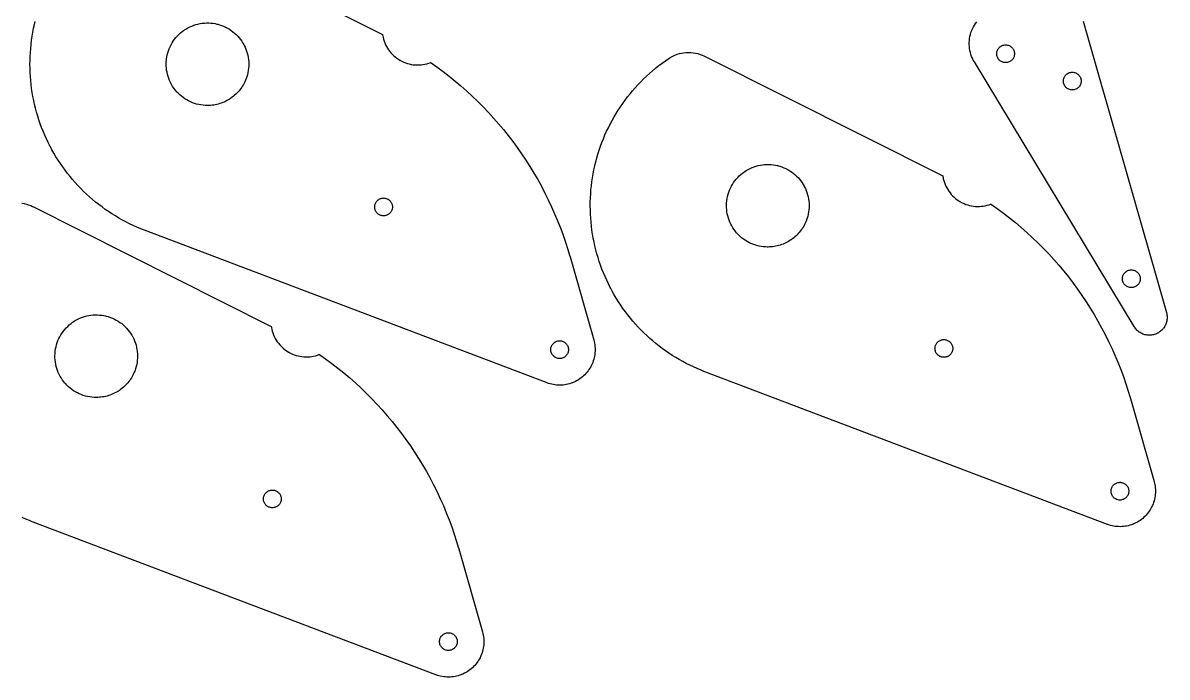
# Model space of a CAD drawing. Extents: x 0 to 862, y 0 to 577.
# Drawn here: x 409 to 818.3, y 0 to 234 of the extents above; entities that cross this region are included whole.
import ezdxf

# ---------------------------------------------------------------- set-up
doc = ezdxf.new("R2010")
doc.units = 0
doc.layers.get('0').update_dxf_attribs({"linetype": 'CONTINUOUS'})

msp = doc.modelspace()

# ---------------------------------------------------------------- linework, layer by layer
at = {"color": 0}
for points in [[(452.339, 272.749), (537.593, 229.903), (537.597, 229.879), (537.637, 229.642), (537.642, 229.618), (537.671, 229.442), (537.778, 228.914), (537.953, 228.224), (538.165, 227.547), (538.414, 226.886), (538.699, 226.242), (539.018, 225.615), (539.371, 225.008), (539.756, 224.422), (540.174, 223.858), (540.621, 223.318), (541.099, 222.803), (541.606, 222.314), (542.14, 221.851), (542.701, 221.419), (543.289, 221.017), (543.747, 220.733), (543.903, 220.646), (544.058, 220.557), (544.535, 220.31), (545.182, 220.011), (545.842, 219.751), (546.512, 219.529), (547.193, 219.344), (547.881, 219.199), (548.574, 219.092), (549.272, 219.022), (549.972, 218.992), (550.674, 219), (551.375, 219.047), (552.075, 219.135), (552.769, 219.26), (553.46, 219.424), (554.142, 219.628), (554.65, 219.806), (554.817, 219.871), (555.382, 219.479), (557.064, 218.281), (559.272, 216.644), (561.442, 214.964), (563.571, 213.24), (565.66, 211.472), (567.707, 209.664), (569.713, 207.813), (571.676, 205.921), (573.596, 203.989), (575.474, 202.018), (577.307, 200.008), (579.096, 197.961), (580.84, 195.878), (582.539, 193.757), (584.192, 191.603), (585.797, 189.413), (587.356, 187.189), (588.867, 184.932), (590.331, 182.642), (591.743, 180.321), (593.108, 177.969), (594.422, 175.589), (595.686, 173.178), (596.9, 170.739), (598.061, 168.272), (599.171, 165.778), (600.226, 163.258), (601.231, 160.712), (602.179, 158.143), (603.075, 155.55), (603.915, 152.932), (604.511, 150.956), (604.7, 150.293), (613.174, 120.627), (613.174, 120.627), (613.214, 120.485), (613.322, 120.056), (613.444, 119.48), (613.539, 118.901), (613.607, 118.32), (613.649, 117.738), (613.662, 117.156), (613.65, 116.573), (613.611, 115.993), (613.544, 115.415), (613.453, 114.84), (613.333, 114.269), (613.189, 113.704), (613.018, 113.145), (612.821, 112.592), (612.597, 112.048), (612.414, 111.645), (612.349, 111.513), (612.282, 111.38), (612.074, 110.989), (611.778, 110.481), (611.458, 109.989), (611.118, 109.514), (610.757, 109.055), (610.376, 108.614), (609.975, 108.192), (609.556, 107.788), (609.118, 107.404), (608.664, 107.041), (608.193, 106.698), (607.706, 106.377), (607.203, 106.078), (606.685, 105.802), (606.154, 105.549), (605.747, 105.374), (605.61, 105.32), (605.472, 105.266), (605.056, 105.117), (604.494, 104.94), (603.928, 104.79), (603.356, 104.666), (602.781, 104.57), (602.201, 104.499), (601.621, 104.456), (601.039, 104.439), (600.457, 104.449), (599.876, 104.485), (599.297, 104.549), (598.719, 104.638), (598.147, 104.755), (597.578, 104.898), (597.015, 105.068), (596.596, 105.212), (596.458, 105.264), (452.472, 159.881), (452.131, 160.01), (451.111, 160.414), (449.767, 160.978), (448.438, 161.572), (447.125, 162.194), (445.829, 162.846), (444.55, 163.526), (443.287, 164.233), (442.044, 164.969), (440.819, 165.732), (439.612, 166.522), (438.425, 167.339), (437.256, 168.182), (436.108, 169.051), (434.981, 169.944), (433.874, 170.864), (432.787, 171.808), (431.724, 172.776), (430.682, 173.769), (429.662, 174.785), (428.665, 175.824), (427.693, 176.886), (426.743, 177.971), (425.818, 179.076), (424.917, 180.206), (424.042, 181.354), (423.192, 182.525), (422.367, 183.717), (421.569, 184.928), (420.797, 186.16), (420.054, 187.41), (419.338, 188.681), (418.817, 189.644), (418.649, 189.969), (418.479, 190.293), (417.989, 191.272), (417.362, 192.589), (416.765, 193.917), (416.201, 195.256), (415.668, 196.606), (415.167, 197.964), (414.697, 199.333), (414.26, 200.71), (413.854, 202.096), (413.481, 203.489), (413.139, 204.889), (412.829, 206.296), (412.551, 207.708), (412.306, 209.126), (412.092, 210.55), (411.911, 211.976), (411.763, 213.407), (411.646, 214.842), (411.563, 216.279), (411.511, 217.717), (411.493, 219.158), (411.507, 220.599), (411.554, 222.04), (411.633, 223.482), (411.746, 224.922), (411.892, 226.362), (412.071, 227.8), (412.282, 229.235), (412.526, 230.667), (412.804, 232.096), (413.117, 233.521), (413.371, 234.586)], [(788.258, 234.647), (818.035, 130.403), (818.061, 130.311), (818.129, 130.029), (818.2, 129.652), (818.249, 129.273), (818.274, 128.893), (818.276, 128.514), (818.257, 128.137), (818.215, 127.762), (818.15, 127.39), (818.064, 127.023), (817.956, 126.662), (817.826, 126.307), (817.676, 125.959), (817.504, 125.62), (817.311, 125.29), (817.097, 124.971), (816.925, 124.739), (816.864, 124.663), (816.803, 124.588), (816.611, 124.371), (816.343, 124.095), (816.061, 123.838), (815.765, 123.6), (815.457, 123.38), (815.136, 123.179), (814.806, 122.998), (814.464, 122.838), (814.114, 122.697), (813.756, 122.578), (813.39, 122.48), (813.019, 122.404), (812.643, 122.35), (812.262, 122.318), (811.879, 122.31), (811.589, 122.318), (811.493, 122.324), (811.396, 122.331), (811.108, 122.363), (810.729, 122.424), (810.356, 122.507), (809.99, 122.612), (809.633, 122.739), (809.285, 122.886), (808.947, 123.053), (808.619, 123.24), (808.304, 123.446), (808, 123.67), (807.71, 123.913), (807.435, 124.173), (807.175, 124.45), (806.929, 124.743), (806.703, 125.052), (806.543, 125.294), (806.493, 125.377), (749.317, 220.064), (749.317, 220.064), (749.221, 220.222), (748.953, 220.708), (748.629, 221.368), (748.346, 222.042), (748.103, 222.728), (747.9, 223.424), (747.736, 224.129), (747.615, 224.842), (747.533, 225.56), (747.493, 226.282), (747.494, 227.004), (747.536, 227.728), (747.619, 228.449), (747.744, 229.165), (747.911, 229.878), (748.119, 230.582), (748.301, 231.106), (748.369, 231.276), (748.438, 231.449), (748.66, 231.957), (748.988, 232.614), (749.35, 233.249), (749.747, 233.858), (750.176, 234.443)], [(408.549, 169.554), (409.374, 169.414), (410.189, 169.219), (410.989, 168.971), (411.774, 168.671), (412.35, 168.413), (412.539, 168.317), (497.793, 125.471), (497.797, 125.447), (497.838, 125.21), (497.842, 125.186), (497.871, 125.009), (497.978, 124.483), (498.154, 123.792), (498.367, 123.115), (498.615, 122.454), (498.9, 121.81), (499.218, 121.184), (499.571, 120.577), (499.957, 119.991), (500.374, 119.427), (500.821, 118.887), (501.299, 118.371), (501.806, 117.882), (502.34, 117.42), (502.903, 116.987), (503.49, 116.585), (503.947, 116.302), (504.103, 116.214), (504.258, 116.125), (504.736, 115.878), (505.383, 115.579), (506.043, 115.319), (506.713, 115.097), (507.393, 114.913), (508.081, 114.767), (508.774, 114.66), (509.472, 114.591), (510.172, 114.56), (510.875, 114.569), (511.576, 114.616), (512.275, 114.702), (512.969, 114.827), (513.66, 114.992), (514.343, 115.196), (514.85, 115.373), (515.017, 115.439), (515.582, 115.047), (517.264, 113.848), (519.472, 112.213), (521.642, 110.532), (523.771, 108.808), (525.86, 107.041), (527.907, 105.231), (529.912, 103.38), (531.876, 101.489), (533.797, 99.5569), (535.675, 97.5861), (537.508, 95.5767), (539.297, 93.5297), (541.042, 91.4458), (542.74, 89.3257), (544.392, 87.1703), (545.999, 84.9803), (547.557, 82.7564), (549.068, 80.4996), (550.531, 78.2103), (551.944, 75.8896), (553.308, 73.5382), (554.624, 71.1567), (555.887, 68.746), (557.1, 66.3068), (558.261, 63.84), (559.371, 61.3463), (560.428, 58.8264), (561.431, 56.2811), (562.381, 53.7112), (563.275, 51.1175), (564.115, 48.5007), (564.711, 46.5233), (564.9, 45.8615), (573.375, 16.1951), (573.375, 16.1951), (573.415, 16.0533), (573.524, 15.6238), (573.644, 15.0482), (573.74, 14.4694), (573.808, 13.8885), (573.849, 13.3063), (573.863, 12.7236), (573.85, 12.1416), (573.811, 11.561), (573.744, 10.9828), (573.653, 10.4079), (573.535, 9.8374), (573.389, 9.2719), (573.218, 8.7126), (573.021, 8.1604), (572.797, 7.6161), (572.614, 7.2131), (572.549, 7.0807), (572.483, 6.9485), (572.275, 6.5576), (571.978, 6.0495), (571.658, 5.5574), (571.318, 5.0817), (570.957, 4.6231), (570.576, 4.1823), (570.176, 3.7598), (569.757, 3.3563), (569.319, 2.9725), (568.864, 2.6089), (568.393, 2.2662), (567.906, 1.945), (567.403, 1.6459), (566.886, 1.3697), (566.354, 1.1168), (565.947, 0.942), (565.81, 0.888), (565.672, 0.834), (565.256, 0.6847), (564.694, 0.508), (564.128, 0.358), (563.556, 0.2346), (562.981, 0.1378), (562.401, 0.0677), (561.821, 0.0241), (561.239, 0.0073), (560.658, 0.0171), (560.076, 0.0535), (559.497, 0.1167), (558.921, 0.2065), (558.347, 0.323), (557.779, 0.4662), (557.215, 0.6361), (556.797, 0.7803), (556.658, 0.8326), (412.672, 55.4486), (412.331, 55.5782), (411.313, 55.9826), (409.968, 56.5464), (408.639, 57.1399)]]:
    msp.add_lwpolyline(points, dxfattribs=at)
for points in [[(488.803, 214.015), (488.753, 213.883), (488.593, 213.494), (488.365, 212.983), (488.119, 212.482), (487.854, 211.99), (487.571, 211.511), (487.271, 211.043), (486.953, 210.587), (486.619, 210.143), (486.268, 209.712), (485.901, 209.296), (485.518, 208.892), (485.121, 208.503), (484.708, 208.128), (484.281, 207.768), (483.839, 207.425), (483.499, 207.176), (483.383, 207.097), (483.267, 207.018), (482.915, 206.788), (482.438, 206.496), (481.949, 206.224), (481.453, 205.971), (480.947, 205.736), (480.435, 205.522), (479.914, 205.326), (479.386, 205.151), (478.853, 204.996), (478.314, 204.861), (477.769, 204.746), (477.221, 204.651), (476.668, 204.578), (476.113, 204.525), (475.554, 204.493), (475.133, 204.483), (474.993, 204.483), (474.794, 204.483), (474.203, 204.504), (473.419, 204.567), (472.643, 204.671), (471.876, 204.815), (471.119, 205), (470.376, 205.222), (469.646, 205.485), (468.931, 205.785), (468.232, 206.121), (467.553, 206.493), (466.892, 206.903), (466.253, 207.346), (465.636, 207.825), (465.043, 208.336), (464.476, 208.882), (464.068, 209.311), (463.938, 209.458), (463.806, 209.607), (463.429, 210.064), (462.956, 210.693), (462.519, 211.342), (462.119, 212.013), (461.756, 212.7), (461.429, 213.406), (461.142, 214.125), (460.892, 214.858), (460.681, 215.606), (460.508, 216.361), (460.376, 217.126), (460.285, 217.9), (460.233, 218.678), (460.224, 219.461), (460.256, 220.247), (460.307, 220.837), (460.331, 221.033), (460.354, 221.229), (460.446, 221.815), (460.603, 222.586), (460.8, 223.343), (461.036, 224.087), (461.31, 224.815), (461.621, 225.528), (461.969, 226.221), (462.353, 226.894), (462.771, 227.547), (463.224, 228.178), (463.708, 228.783), (464.226, 229.365), (464.775, 229.919), (465.356, 230.446), (465.964, 230.943), (466.44, 231.297), (466.603, 231.408), (466.765, 231.521), (467.265, 231.84), (467.946, 232.233), (468.643, 232.589), (469.357, 232.906), (470.083, 233.183), (470.822, 233.422), (471.572, 233.622), (472.331, 233.781), (473.097, 233.901), (473.868, 233.981), (474.644, 234.019), (475.422, 234.017), (476.201, 233.974), (476.979, 233.889), (477.756, 233.763), (478.336, 233.642), (478.528, 233.593), (478.719, 233.546), (479.29, 233.385), (480.036, 233.136), (480.764, 232.849), (481.475, 232.525), (482.164, 232.165), (482.833, 231.771), (483.479, 231.342), (484.103, 230.879), (484.7, 230.386), (485.271, 229.861), (485.814, 229.306), (486.329, 228.722), (486.813, 228.11), (487.265, 227.471), (487.686, 226.806), (487.979, 226.292), (488.071, 226.117), (488.162, 225.942), (488.419, 225.407), (488.728, 224.683), (488.997, 223.949), (489.225, 223.201), (489.414, 222.447), (489.561, 221.685), (489.669, 220.917), (489.736, 220.144), (489.762, 219.369), (489.749, 218.593), (489.693, 217.819), (489.597, 217.047), (489.46, 216.278), (489.282, 215.515), (489.063, 214.761), (488.872, 214.199), (488.803, 214.015)], [(757.315, 223.004), (757.315, 223.086), (757.332, 223.329), (757.379, 223.644), (757.458, 223.949), (757.565, 224.24), (757.699, 224.518), (757.857, 224.781), (758.04, 225.025), (758.246, 225.25), (758.471, 225.454), (758.715, 225.638), (758.976, 225.796), (759.254, 225.931), (759.546, 226.038), (759.85, 226.115), (760.165, 226.164), (760.41, 226.179), (760.49, 226.179), (760.571, 226.179), (760.815, 226.164), (761.131, 226.115), (761.435, 226.038), (761.726, 225.931), (762.004, 225.796), (762.265, 225.638), (762.51, 225.454), (762.735, 225.25), (762.94, 225.025), (763.124, 224.781), (763.282, 224.518), (763.415, 224.24), (763.522, 223.949), (763.601, 223.644), (763.649, 223.329), (763.665, 223.086), (763.665, 223.004), (763.665, 222.924), (763.649, 222.681), (763.601, 222.365), (763.522, 222.061), (763.415, 221.769), (763.282, 221.492), (763.124, 221.229), (762.94, 220.985), (762.735, 220.76), (762.51, 220.554), (762.265, 220.372), (762.004, 220.212), (761.726, 220.079), (761.435, 219.972), (761.131, 219.894), (760.815, 219.846), (760.571, 219.829), (760.49, 219.829), (760.41, 219.829), (760.165, 219.846), (759.85, 219.894), (759.546, 219.972), (759.254, 220.079), (758.976, 220.212), (758.715, 220.372), (758.471, 220.554), (758.246, 220.76), (758.04, 220.985), (757.857, 221.229), (757.699, 221.492), (757.565, 221.769), (757.458, 222.061), (757.379, 222.365), (757.332, 222.681), (757.315, 222.924), (757.315, 223.004)], [(813.611, 70.0067), (813.651, 69.8649), (813.76, 69.4353), (813.882, 68.8597), (813.976, 68.281), (814.044, 67.7001), (814.085, 67.1178), (814.1, 66.5353), (814.088, 65.9532), (814.047, 65.3725), (813.982, 64.7944), (813.89, 64.2194), (813.771, 63.6489), (813.626, 63.0835), (813.456, 62.5242), (813.258, 61.9719), (813.035, 61.4276), (812.85, 61.0246), (812.785, 60.8922), (812.719, 60.76), (812.511, 60.369), (812.214, 59.8611), (811.896, 59.3689), (811.556, 58.8932), (811.194, 58.4346), (810.813, 57.9937), (810.412, 57.5714), (809.993, 57.1679), (809.556, 56.784), (809.101, 56.4204), (808.629, 56.0776), (808.143, 55.7565), (807.64, 55.4575), (807.122, 55.1813), (806.592, 54.9283), (806.185, 54.7535), (806.047, 54.6994), (805.91, 54.6456), (805.493, 54.4963), (804.932, 54.3196), (804.364, 54.1696), (803.793, 54.0461), (803.217, 53.9493), (802.639, 53.8792), (802.058, 53.8357), (801.476, 53.8189), (800.894, 53.8286), (800.314, 53.8651), (799.733, 53.9283), (799.157, 54.0181), (798.585, 54.1346), (798.015, 54.2778), (797.453, 54.4476), (797.033, 54.5918), (796.896, 54.6442), (652.908, 109.26), (652.568, 109.39), (651.549, 109.794), (650.204, 110.358), (648.875, 110.951), (647.563, 111.574), (646.267, 112.225), (644.988, 112.905), (643.725, 113.613), (642.482, 114.349), (641.256, 115.112), (640.049, 115.902), (638.861, 116.719), (637.693, 117.562), (636.546, 118.43), (635.418, 119.325), (634.311, 120.244), (633.225, 121.188), (632.161, 122.156), (631.119, 123.148), (630.1, 124.164), (629.103, 125.203), (628.129, 126.266), (627.181, 127.35), (626.256, 128.457), (625.354, 129.585), (624.479, 130.734), (623.629, 131.905), (622.804, 133.096), (622.006, 134.308), (621.235, 135.539), (620.49, 136.79), (619.774, 138.06), (619.254, 139.025), (619.085, 139.349), (618.917, 139.672), (618.426, 140.653), (617.799, 141.969), (617.203, 143.297), (616.639, 144.636), (616.106, 145.985), (615.604, 147.344), (615.135, 148.712), (614.697, 150.09), (614.292, 151.475), (613.918, 152.868), (613.575, 154.268), (613.265, 155.675), (612.988, 157.087), (612.742, 158.506), (612.529, 159.929), (612.349, 161.356), (612.199, 162.788), (612.083, 164.221), (612, 165.658), (611.949, 167.097), (611.929, 168.538), (611.944, 169.979), (611.99, 171.421), (612.071, 172.861), (612.183, 174.303), (612.329, 175.742), (612.507, 177.179), (612.719, 178.615), (612.964, 180.047), (613.242, 181.475), (613.553, 182.9), (613.808, 183.967), (613.899, 184.319), (613.988, 184.674), (614.275, 185.732), (614.683, 187.131), (615.124, 188.518), (615.594, 189.893), (616.096, 191.254), (616.628, 192.603), (617.189, 193.936), (617.779, 195.254), (618.4, 196.558), (619.049, 197.846), (619.726, 199.118), (620.432, 200.374), (621.165, 201.612), (621.928, 202.835), (622.715, 204.038), (623.532, 205.222), (624.374, 206.389), (625.243, 207.536), (626.137, 208.664), (627.057, 209.771), (628.003, 210.857), (628.974, 211.924), (629.968, 212.967), (630.989, 213.989), (632.032, 214.989), (633.099, 215.965), (634.19, 216.919), (635.304, 217.849), (636.44, 218.753), (637.6, 219.633), (638.781, 220.489), (639.681, 221.115), (639.983, 221.318), (640.158, 221.436), (640.697, 221.765), (641.438, 222.163), (642.201, 222.51), (642.985, 222.806), (643.786, 223.049), (644.601, 223.239), (645.431, 223.375), (646.06, 223.443), (646.269, 223.456), (646.479, 223.469), (647.113, 223.482), (647.951, 223.451), (648.785, 223.365), (649.611, 223.225), (650.425, 223.031), (651.226, 222.783), (652.01, 222.482), (652.588, 222.224), (652.775, 222.129), (738.031, 179.283), (738.035, 179.258), (738.075, 179.021), (738.078, 178.997), (738.107, 178.821), (738.215, 178.294), (738.39, 177.603), (738.603, 176.926), (738.851, 176.265), (739.136, 175.621), (739.456, 174.996), (739.808, 174.389), (740.193, 173.803), (740.61, 173.239), (741.058, 172.699), (741.536, 172.183), (742.043, 171.693), (742.578, 171.232), (743.139, 170.799), (743.726, 170.396), (744.183, 170.114), (744.34, 170.025), (744.496, 169.936), (744.972, 169.689), (745.619, 169.39), (746.279, 169.131), (746.95, 168.908), (747.629, 168.725), (748.317, 168.579), (749.011, 168.471), (749.708, 168.403), (750.41, 168.372), (751.111, 168.381), (751.813, 168.428), (752.511, 168.514), (753.207, 168.639), (753.896, 168.803), (754.579, 169.007), (755.086, 169.185), (755.253, 169.25), (755.819, 168.858), (757.501, 167.66), (759.71, 166.024), (761.879, 164.344), (764.008, 162.619), (766.096, 160.853), (768.143, 159.043), (770.15, 157.192), (772.113, 155.3), (774.033, 153.368), (775.911, 151.397), (777.744, 149.389), (779.533, 147.342), (781.278, 145.257), (782.976, 143.138), (784.629, 140.982), (786.235, 138.792), (787.793, 136.568), (789.304, 134.311), (790.767, 132.022), (792.181, 129.701), (793.546, 127.35), (794.86, 124.968), (796.124, 122.557), (797.336, 120.118), (798.499, 117.652), (799.607, 115.158), (800.664, 112.638), (801.667, 110.093), (802.617, 107.523), (803.512, 104.929), (804.353, 102.312), (804.949, 100.335), (805.137, 99.6731), (813.611, 70.0067)], [(781.162, 213.217), (781.162, 213.297), (781.179, 213.54), (781.228, 213.856), (781.306, 214.16), (781.412, 214.451), (781.546, 214.729), (781.706, 214.992), (781.887, 215.236), (782.093, 215.461), (782.318, 215.667), (782.563, 215.849), (782.825, 216.008), (783.103, 216.142), (783.394, 216.249), (783.699, 216.326), (784.014, 216.375), (784.257, 216.392), (784.338, 216.392), (784.419, 216.392), (784.662, 216.375), (784.978, 216.326), (785.282, 216.249), (785.574, 216.142), (785.851, 216.008), (786.114, 215.849), (786.358, 215.667), (786.583, 215.461), (786.787, 215.236), (786.971, 214.992), (787.131, 214.729), (787.264, 214.451), (787.371, 214.16), (787.449, 213.856), (787.497, 213.54), (787.512, 213.297), (787.512, 213.217), (787.512, 213.135), (787.497, 212.892), (787.449, 212.576), (787.371, 212.272), (787.264, 211.981), (787.131, 211.703), (786.971, 211.44), (786.787, 211.196), (786.583, 210.971), (786.358, 210.767), (786.114, 210.583), (785.851, 210.424), (785.574, 210.29), (785.282, 210.183), (784.978, 210.106), (784.662, 210.057), (784.419, 210.042), (784.338, 210.042), (784.257, 210.042), (784.014, 210.057), (783.699, 210.106), (783.394, 210.183), (783.103, 210.29), (782.825, 210.424), (782.563, 210.583), (782.318, 210.767), (782.093, 210.971), (781.887, 211.196), (781.706, 211.44), (781.546, 211.703), (781.412, 211.981), (781.306, 212.272), (781.228, 212.576), (781.179, 212.892), (781.162, 213.135), (781.162, 213.217)], [(689.24, 163.394), (689.19, 163.263), (689.031, 162.874), (688.803, 162.362), (688.557, 161.861), (688.292, 161.371), (688.008, 160.892), (687.708, 160.422), (687.39, 159.967), (687.056, 159.524), (686.706, 159.092), (686.339, 158.675), (685.956, 158.271), (685.558, 157.882), (685.144, 157.507), (684.717, 157.147), (684.275, 156.804), (683.935, 156.557), (683.819, 156.476), (683.704, 156.397), (683.351, 156.167), (682.874, 155.875), (682.386, 155.603), (681.89, 155.35), (681.385, 155.117), (680.871, 154.901), (680.351, 154.707), (679.824, 154.531), (679.29, 154.376), (678.751, 154.24), (678.207, 154.126), (677.658, 154.032), (677.106, 153.958), (676.55, 153.906), (675.99, 153.874), (675.569, 153.862), (675.429, 153.862), (675.232, 153.862), (674.64, 153.883), (673.856, 153.946), (673.081, 154.05), (672.313, 154.194), (671.557, 154.379), (670.813, 154.603), (670.083, 154.864), (669.368, 155.164), (668.669, 155.5), (667.989, 155.874), (667.329, 156.282), (666.69, 156.726), (666.074, 157.204), (665.481, 157.717), (664.914, 158.261), (664.506, 158.69), (664.374, 158.839), (664.243, 158.986), (663.867, 159.443), (663.393, 160.072), (662.957, 160.722), (662.556, 161.392), (662.193, 162.079), (661.867, 162.785), (661.578, 163.504), (661.328, 164.239), (661.117, 164.985), (660.946, 165.74), (660.814, 166.507), (660.722, 167.279), (660.671, 168.058), (660.661, 168.84), (660.693, 169.626), (660.743, 170.217), (660.768, 170.414), (660.792, 170.61), (660.883, 171.194), (661.04, 171.965), (661.238, 172.724), (661.474, 173.467), (661.747, 174.196), (662.058, 174.907), (662.407, 175.6), (662.79, 176.274), (663.208, 176.926), (663.661, 177.557), (664.146, 178.164), (664.664, 178.744), (665.213, 179.299), (665.792, 179.825), (666.401, 180.322), (666.878, 180.676), (667.04, 180.789), (667.203, 180.9), (667.701, 181.219), (668.383, 181.614), (669.081, 181.968), (669.793, 182.285), (670.521, 182.563), (671.26, 182.801), (672.01, 183.001), (672.768, 183.161), (673.533, 183.281), (674.306, 183.36), (675.081, 183.399), (675.86, 183.397), (676.639, 183.353), (677.417, 183.268), (678.193, 183.142), (678.774, 183.021), (678.965, 182.974), (679.157, 182.926), (679.726, 182.764), (680.474, 182.515), (681.201, 182.228), (681.911, 181.904), (682.601, 181.544), (683.271, 181.15), (683.917, 180.721), (684.539, 180.258), (685.136, 179.765), (685.708, 179.24), (686.251, 178.685), (686.765, 178.101), (687.25, 177.489), (687.703, 176.85), (688.122, 176.186), (688.417, 175.671), (688.508, 175.496), (688.6, 175.321), (688.857, 174.786), (689.165, 174.064), (689.433, 173.328), (689.662, 172.582), (689.85, 171.826), (689.999, 171.064), (690.106, 170.296), (690.174, 169.524), (690.2, 168.749), (690.185, 167.974), (690.131, 167.199), (690.035, 166.426), (689.897, 165.658), (689.719, 164.896), (689.5, 164.14), (689.31, 163.579), (689.24, 163.394)], [(540.946, 167.069), (540.924, 167.013), (540.85, 166.843), (540.739, 166.628), (540.611, 166.422), (540.471, 166.229), (540.315, 166.049), (540.149, 165.879), (539.971, 165.725), (539.781, 165.583), (539.582, 165.456), (539.374, 165.344), (539.157, 165.247), (538.932, 165.168), (538.701, 165.104), (538.464, 165.058), (538.224, 165.031), (538.039, 165.021), (537.978, 165.021), (537.912, 165.021), (537.719, 165.032), (537.465, 165.063), (537.217, 165.112), (536.976, 165.183), (536.742, 165.271), (536.517, 165.376), (536.301, 165.5), (536.096, 165.639), (535.901, 165.793), (535.721, 165.962), (535.553, 166.146), (535.399, 166.343), (535.26, 166.553), (535.137, 166.775), (535.033, 167.008), (534.965, 167.19), (534.946, 167.251), (534.926, 167.313), (534.879, 167.501), (534.833, 167.753), (534.808, 168.004), (534.803, 168.256), (534.818, 168.506), (534.851, 168.751), (534.904, 168.994), (534.976, 169.232), (535.067, 169.462), (535.174, 169.686), (535.299, 169.901), (535.442, 170.107), (535.6, 170.301), (535.776, 170.483), (535.967, 170.654), (536.121, 170.772), (536.174, 170.808), (536.228, 170.846), (536.393, 170.947), (536.619, 171.065), (536.851, 171.165), (537.09, 171.244), (537.333, 171.306), (537.578, 171.346), (537.825, 171.367), (538.074, 171.369), (538.321, 171.353), (538.567, 171.317), (538.808, 171.26), (539.047, 171.186), (539.281, 171.092), (539.507, 170.979), (539.726, 170.846), (539.885, 170.735), (539.936, 170.696), (539.986, 170.656), (540.133, 170.528), (540.314, 170.347), (540.478, 170.154), (540.624, 169.95), (540.754, 169.736), (540.867, 169.514), (540.96, 169.285), (541.036, 169.049), (541.093, 168.807), (541.132, 168.563), (541.15, 168.314), (541.15, 168.064), (541.129, 167.814), (541.089, 167.564), (541.028, 167.315), (540.969, 167.131), (540.946, 167.069)], [(802.297, 142.504), (802.297, 142.585), (802.314, 142.829), (802.361, 143.144), (802.44, 143.449), (802.546, 143.74), (802.681, 144.018), (802.839, 144.279), (803.022, 144.524), (803.226, 144.749), (803.453, 144.954), (803.697, 145.138), (803.958, 145.296), (804.236, 145.429), (804.528, 145.536), (804.832, 145.615), (805.147, 145.663), (805.39, 145.679), (805.472, 145.679), (805.553, 145.679), (805.797, 145.663), (806.113, 145.615), (806.417, 145.536), (806.708, 145.429), (806.985, 145.296), (807.247, 145.138), (807.492, 144.954), (807.717, 144.749), (807.922, 144.524), (808.104, 144.279), (808.264, 144.018), (808.397, 143.74), (808.504, 143.449), (808.582, 143.144), (808.631, 142.829), (808.647, 142.585), (808.647, 142.504), (808.647, 142.424), (808.631, 142.179), (808.582, 141.864), (808.504, 141.56), (808.397, 141.268), (808.264, 140.99), (808.104, 140.729), (807.922, 140.485), (807.717, 140.26), (807.492, 140.054), (807.247, 139.871), (806.985, 139.712), (806.708, 139.579), (806.417, 139.472), (806.113, 139.393), (805.797, 139.346), (805.553, 139.329), (805.472, 139.329), (805.39, 139.329), (805.147, 139.346), (804.832, 139.393), (804.528, 139.472), (804.236, 139.579), (803.958, 139.712), (803.697, 139.871), (803.453, 140.054), (803.226, 140.26), (803.022, 140.485), (802.839, 140.729), (802.681, 140.99), (802.546, 141.268), (802.44, 141.56), (802.361, 141.864), (802.314, 142.179), (802.297, 142.424), (802.297, 142.504)], [(449.003, 109.583), (448.953, 109.452), (448.794, 109.062), (448.567, 108.551), (448.319, 108.05), (448.054, 107.559), (447.772, 107.079), (447.471, 106.611), (447.154, 106.155), (446.819, 105.712), (446.468, 105.281), (446.101, 104.863), (445.719, 104.46), (445.321, 104.07), (444.908, 103.696), (444.481, 103.336), (444.039, 102.993), (443.699, 102.745), (443.583, 102.665), (443.468, 102.586), (443.115, 102.355), (442.638, 102.064), (442.15, 101.792), (441.653, 101.538), (441.147, 101.304), (440.635, 101.09), (440.114, 100.895), (439.588, 100.72), (439.054, 100.564), (438.514, 100.429), (437.971, 100.314), (437.422, 100.22), (436.869, 100.146), (436.313, 100.093), (435.754, 100.062), (435.333, 100.051), (435.193, 100.051), (434.996, 100.051), (434.403, 100.072), (433.619, 100.135), (432.843, 100.239), (432.076, 100.383), (431.321, 100.568), (430.576, 100.791), (429.846, 101.053), (429.131, 101.352), (428.433, 101.689), (427.753, 102.062), (427.092, 102.471), (426.453, 102.914), (425.836, 103.392), (425.244, 103.904), (424.678, 104.449), (424.268, 104.879), (424.138, 105.027), (424.007, 105.175), (423.629, 105.632), (423.157, 106.261), (422.719, 106.91), (422.319, 107.58), (421.956, 108.268), (421.631, 108.973), (421.342, 109.693), (421.092, 110.427), (420.881, 111.173), (420.708, 111.929), (420.576, 112.695), (420.485, 113.468), (420.435, 114.246), (420.425, 115.029), (420.457, 115.815), (420.507, 116.406), (420.531, 116.602), (420.554, 116.798), (420.647, 117.383), (420.804, 118.154), (421, 118.912), (421.236, 119.656), (421.511, 120.384), (421.822, 121.096), (422.169, 121.789), (422.553, 122.462), (422.972, 123.115), (423.424, 123.745), (423.91, 124.352), (424.426, 124.933), (424.976, 125.487), (425.556, 126.014), (426.165, 126.511), (426.64, 126.865), (426.803, 126.977), (426.965, 127.089), (427.465, 127.408), (428.146, 127.802), (428.844, 128.157), (429.557, 128.474), (430.283, 128.752), (431.024, 128.99), (431.772, 129.19), (432.531, 129.349), (433.297, 129.469), (434.068, 129.548), (434.844, 129.587), (435.622, 129.585), (436.401, 129.542), (437.181, 129.457), (437.956, 129.33), (438.536, 129.209), (438.728, 129.162), (438.919, 129.115), (439.49, 128.952), (440.236, 128.704), (440.965, 128.417), (441.675, 128.093), (442.365, 127.733), (443.033, 127.338), (443.681, 126.909), (444.303, 126.447), (444.9, 125.953), (445.471, 125.429), (446.014, 124.874), (446.529, 124.29), (447.014, 123.678), (447.467, 123.039), (447.886, 122.374), (448.181, 121.859), (448.272, 121.684), (448.364, 121.51), (448.619, 120.975), (448.929, 120.252), (449.197, 119.516), (449.425, 118.77), (449.614, 118.015), (449.761, 117.253), (449.869, 116.484), (449.936, 115.712), (449.963, 114.937), (449.949, 114.162), (449.893, 113.387), (449.797, 112.615), (449.661, 111.847), (449.483, 111.084), (449.264, 110.329), (449.074, 109.767), (449.003, 109.583)], [(600.963, 113.964), (600.881, 113.964), (600.637, 113.98), (600.322, 114.028), (600.018, 114.107), (599.726, 114.213), (599.449, 114.347), (599.188, 114.506), (598.943, 114.689), (598.717, 114.894), (598.512, 115.119), (598.329, 115.364), (598.171, 115.626), (598.036, 115.903), (597.931, 116.195), (597.851, 116.499), (597.804, 116.814), (597.787, 117.058), (597.787, 117.139), (597.787, 117.22), (597.804, 117.464), (597.851, 117.779), (597.931, 118.083), (598.036, 118.375), (598.171, 118.652), (598.329, 118.914), (598.512, 119.159), (598.717, 119.384), (598.943, 119.589), (599.188, 119.772), (599.449, 119.931), (599.726, 120.064), (600.018, 120.171), (600.322, 120.249), (600.637, 120.298), (600.881, 120.314), (600.963, 120.314), (601.043, 120.314), (601.287, 120.298), (601.603, 120.249), (601.907, 120.171), (602.199, 120.064), (602.475, 119.931), (602.738, 119.772), (602.982, 119.589), (603.207, 119.384), (603.412, 119.159), (603.594, 118.914), (603.754, 118.652), (603.887, 118.375), (603.994, 118.083), (604.072, 117.779), (604.121, 117.464), (604.137, 117.22), (604.137, 117.139), (604.137, 117.058), (604.121, 116.814), (604.072, 116.499), (603.994, 116.195), (603.887, 115.903), (603.754, 115.626), (603.594, 115.364), (603.412, 115.119), (603.207, 114.894), (602.982, 114.689), (602.738, 114.506), (602.475, 114.347), (602.199, 114.213), (601.907, 114.107), (601.603, 114.028), (601.287, 113.98), (601.043, 113.964), (600.963, 113.964)], [(741.383, 116.45), (741.361, 116.392), (741.287, 116.223), (741.175, 116.008), (741.049, 115.803), (740.907, 115.609), (740.753, 115.428), (740.586, 115.259), (740.407, 115.104), (740.218, 114.962), (740.018, 114.836), (739.81, 114.724), (739.593, 114.627), (739.369, 114.547), (739.139, 114.484), (738.901, 114.438), (738.66, 114.41), (738.476, 114.401), (738.415, 114.401), (738.35, 114.401), (738.156, 114.411), (737.903, 114.442), (737.654, 114.493), (737.412, 114.563), (737.179, 114.651), (736.954, 114.757), (736.738, 114.879), (736.533, 115.018), (736.339, 115.173), (736.158, 115.342), (735.99, 115.526), (735.836, 115.723), (735.697, 115.932), (735.575, 116.154), (735.471, 116.387), (735.403, 116.569), (735.383, 116.631), (735.364, 116.693), (735.317, 116.881), (735.271, 117.133), (735.244, 117.384), (735.24, 117.636), (735.254, 117.885), (735.289, 118.132), (735.342, 118.374), (735.414, 118.611), (735.503, 118.842), (735.611, 119.066), (735.736, 119.281), (735.879, 119.486), (736.037, 119.681), (736.213, 119.864), (736.404, 120.033), (736.558, 120.152), (736.611, 120.189), (736.664, 120.225), (736.829, 120.327), (737.056, 120.446), (737.289, 120.545), (737.528, 120.624), (737.769, 120.685), (738.015, 120.725), (738.262, 120.747), (738.511, 120.749), (738.758, 120.732), (739.003, 120.696), (739.246, 120.64), (739.485, 120.565), (739.718, 120.471), (739.944, 120.358), (740.162, 120.226), (740.322, 120.115), (740.372, 120.075), (740.424, 120.035), (740.569, 119.907), (740.75, 119.726), (740.914, 119.533), (741.061, 119.33), (741.192, 119.116), (741.303, 118.894), (741.397, 118.664), (741.474, 118.428), (741.531, 118.187), (741.568, 117.942), (741.588, 117.693), (741.588, 117.444), (741.567, 117.193), (741.526, 116.943), (741.465, 116.695), (741.406, 116.51), (741.383, 116.45)], [(801.4, 63.3436), (801.318, 63.3436), (801.075, 63.36), (800.76, 63.4081), (800.456, 63.4864), (800.164, 63.5931), (799.886, 63.7268), (799.624, 63.8858), (799.379, 64.0686), (799.154, 64.2736), (798.95, 64.499), (798.767, 64.7435), (798.608, 65.0053), (798.474, 65.2828), (798.367, 65.5744), (798.289, 65.8788), (798.24, 66.194), (798.225, 66.4375), (798.225, 66.5186), (798.225, 66.5997), (798.24, 66.8432), (798.289, 67.1585), (798.367, 67.4628), (798.474, 67.7544), (798.608, 68.0319), (798.767, 68.2937), (798.95, 68.5382), (799.154, 68.7636), (799.379, 68.9686), (799.624, 69.1514), (799.886, 69.3104), (800.164, 69.4442), (800.456, 69.5508), (800.76, 69.6292), (801.075, 69.6772), (801.318, 69.6936), (801.4, 69.6936), (801.481, 69.6936), (801.724, 69.6772), (802.039, 69.6292), (802.343, 69.5508), (802.635, 69.4442), (802.912, 69.3104), (803.175, 69.1514), (803.419, 68.9686), (803.644, 68.7636), (803.85, 68.5382), (804.032, 68.2937), (804.192, 68.0319), (804.325, 67.7544), (804.432, 67.4628), (804.51, 67.1585), (804.558, 66.8432), (804.575, 66.5997), (804.575, 66.5186), (804.575, 66.4375), (804.558, 66.194), (804.51, 65.8788), (804.432, 65.5744), (804.325, 65.2828), (804.192, 65.0053), (804.032, 64.7435), (803.85, 64.499), (803.644, 64.2736), (803.419, 64.0686), (803.175, 63.8858), (802.912, 63.7268), (802.635, 63.5931), (802.343, 63.4864), (802.039, 63.4081), (801.724, 63.36), (801.481, 63.3436), (801.4, 63.3436)], [(501.147, 62.6381), (501.125, 62.5806), (501.05, 62.4118), (500.939, 62.196), (500.813, 61.991), (500.671, 61.7976), (500.517, 61.6164), (500.35, 61.4478), (500.171, 61.2925), (499.982, 61.1511), (499.782, 61.024), (499.574, 60.9122), (499.357, 60.8158), (499.132, 60.7358), (498.901, 60.6725), (498.665, 60.6265), (498.424, 60.5985), (498.239, 60.589), (498.178, 60.589), (498.114, 60.589), (497.919, 60.5996), (497.665, 60.6304), (497.418, 60.6812), (497.176, 60.751), (496.942, 60.8392), (496.717, 60.945), (496.501, 61.0678), (496.296, 61.2068), (496.103, 61.3614), (495.921, 61.5307), (495.753, 61.7143), (495.599, 61.9112), (495.461, 62.121), (495.339, 62.3428), (495.233, 62.5758), (495.165, 62.7578), (495.147, 62.8194), (495.128, 62.8813), (495.079, 63.0694), (495.033, 63.321), (495.008, 63.5729), (495.003, 63.8242), (495.018, 64.0736), (495.051, 64.3201), (495.106, 64.5625), (495.176, 64.7999), (495.267, 65.0308), (495.374, 65.2544), (495.5, 65.4694), (495.642, 65.6747), (495.801, 65.8693), (495.976, 66.0521), (496.168, 66.2217), (496.321, 66.3404), (496.375, 66.3771), (496.428, 66.4138), (496.593, 66.5153), (496.819, 66.634), (497.053, 66.7332), (497.29, 66.8129), (497.533, 66.8731), (497.779, 66.9139), (498.026, 66.9354), (498.274, 66.9376), (498.521, 66.9204), (498.767, 66.884), (499.01, 66.8285), (499.247, 66.7538), (499.481, 66.6597), (499.707, 66.5467), (499.926, 66.4144), (500.085, 66.3032), (500.136, 66.2633), (500.188, 66.2235), (500.333, 66.0957), (500.514, 65.9147), (500.678, 65.7218), (500.825, 65.5181), (500.954, 65.3044), (501.067, 65.0822), (501.161, 64.8525), (501.236, 64.6165), (501.293, 64.3753), (501.332, 64.1301), (501.351, 63.8819), (501.35, 63.6321), (501.331, 63.3817), (501.289, 63.1317), (501.228, 62.8835), (501.169, 62.6985), (501.147, 62.6381)], [(561.162, 9.5321), (561.082, 9.5321), (560.838, 9.5485), (560.522, 9.5966), (560.218, 9.6749), (559.926, 9.7816), (559.65, 9.9153), (559.387, 10.0743), (559.143, 10.2571), (558.918, 10.462), (558.713, 10.6875), (558.531, 10.9319), (558.371, 11.1937), (558.238, 11.4712), (558.131, 11.763), (558.053, 12.0672), (558.004, 12.3825), (557.988, 12.626), (557.988, 12.7071), (557.988, 12.7883), (558.004, 13.0317), (558.053, 13.3469), (558.131, 13.6513), (558.238, 13.9429), (558.371, 14.2206), (558.531, 14.4822), (558.713, 14.7267), (558.918, 14.9521), (559.143, 15.1571), (559.387, 15.3399), (559.65, 15.4989), (559.926, 15.6326), (560.218, 15.7393), (560.522, 15.8176), (560.838, 15.8657), (561.082, 15.8821), (561.162, 15.8821), (561.244, 15.8821), (561.488, 15.8657), (561.803, 15.8176), (562.107, 15.7393), (562.399, 15.6326), (562.676, 15.4989), (562.938, 15.3399), (563.182, 15.1571), (563.408, 14.9521), (563.613, 14.7267), (563.796, 14.4822), (563.954, 14.2206), (564.089, 13.9429), (564.194, 13.6513), (564.274, 13.3469), (564.321, 13.0317), (564.338, 12.7883), (564.338, 12.7071), (564.338, 12.626), (564.321, 12.3825), (564.274, 12.0672), (564.194, 11.763), (564.089, 11.4712), (563.954, 11.1937), (563.796, 10.9319), (563.613, 10.6875), (563.408, 10.462), (563.182, 10.2571), (562.938, 10.0743), (562.676, 9.9153), (562.399, 9.7816), (562.107, 9.6749), (561.803, 9.5966), (561.488, 9.5485), (561.244, 9.5321), (561.162, 9.5321)]]:
    msp.add_lwpolyline(points, close=True, dxfattribs=at)

doc.saveas('drawing.dxf')
